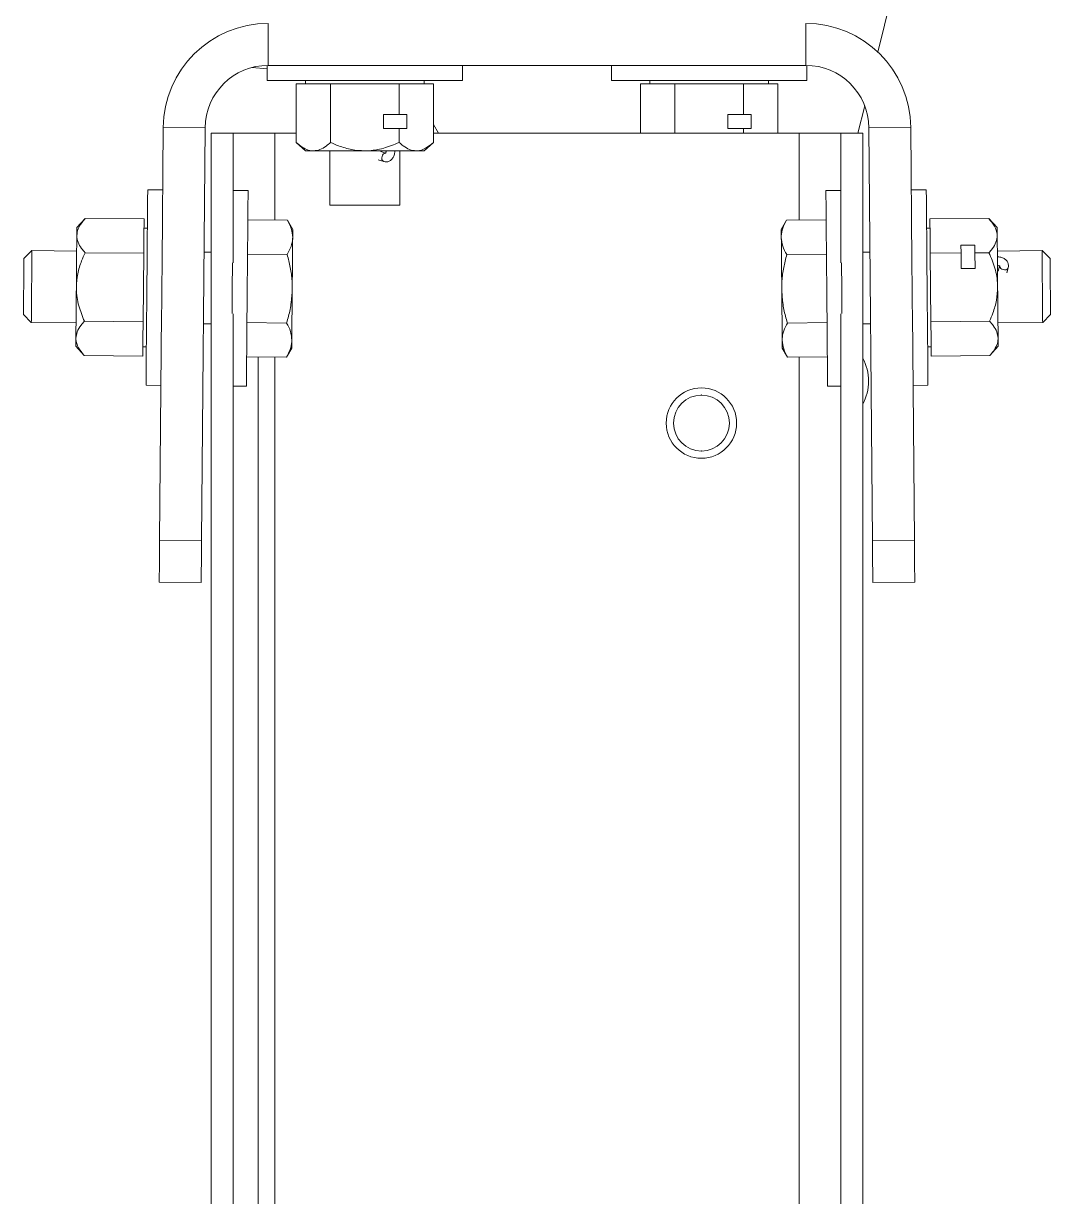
# Model space of a CAD drawing. Header units: feet. Extents: x -17 to 1389, y -162 to 787.
# Drawn here: x 559.67 to 568.75, y 74.65 to 85.02 of the extents above; entities that cross this region are included whole.
import ezdxf

# ---------------------------------------------------------------- set-up
doc = ezdxf.new("R2010")
doc.units = ezdxf.units.FT
doc.header["$MEASUREMENT"] = 0
doc.layers.add('ATI CENTER SUPPORT', color=7, linetype='Continuous')

msp = doc.modelspace()

# ---------------------------------------------------------------- linework, layer by layer
at = {"layer": 'ATI CENTER SUPPORT', "color": 8, "linetype": 'Continuous', "lineweight": 15}
for p, q in [((567.22203, 84.76684), (567.81618, 87.19259)), ((561.83416, 85.01933), (561.83416, 84.64905)), ((566.58647, 85.01933), (566.58647, 84.64905)), ((561.69416, 84.63113), (561.8251, 84.61804)), ((561.8251, 84.64898), (561.8251, 84.51674)), ((566.58647, 84.64905), (561.83416, 84.64905)), ((563.55306, 84.51674), (563.55306, 84.64905)), ((564.86757, 84.64905), (564.86757, 84.51674)), ((566.59553, 84.51674), (566.59553, 84.64898)), ((561.8251, 84.51674), (563.55306, 84.51674)), ((562.08366, 83.96774), (562.08366, 84.48613)), ((563.2945, 84.48613), (562.08366, 84.48613)), ((562.16477, 84.51674), (562.16477, 84.48613)), ((562.38637, 83.96774), (562.38637, 84.48613)), ((562.99179, 84.2146), (562.99179, 84.48613)), ((563.21339, 84.48613), (563.21339, 84.51674)), ((563.2945, 83.96774), (563.2945, 84.48613)), ((564.86757, 84.51674), (566.59553, 84.51674)), ((565.12613, 84.04874), (565.12613, 84.48613)), ((566.33697, 84.48613), (565.12613, 84.48613)), ((565.20724, 84.51674), (565.20724, 84.48613)), ((565.42884, 84.04874), (565.42884, 84.48613)), ((566.03426, 84.2146), (566.03426, 84.48613)), ((566.25586, 84.48613), (566.25586, 84.51674)), ((566.33697, 84.04874), (566.33697, 84.48613)), ((567.04614, 84.04874), (567.10567, 84.29178)), ((563.06091, 84.2146), (562.85355, 84.2146)), ((562.85355, 84.2146), (562.85355, 84.09117)), ((563.06091, 84.09117), (563.06091, 84.2146)), ((566.10338, 84.2146), (565.89603, 84.2146)), ((565.89603, 84.2146), (565.89603, 84.09117)), ((566.10338, 84.09117), (566.10338, 84.2146)), ((560.90802, 84.10124), (560.89762, 82.90907)), ((560.90802, 84.10124), (561.27828, 84.098)), ((561.27828, 84.098), (561.24644, 80.44929)), ((562.85355, 84.09117), (563.06091, 84.09117)), ((562.99179, 83.96774), (562.99179, 84.09117)), ((563.2945, 84.12585), (563.33902, 84.04874)), ((565.89603, 84.09117), (566.10338, 84.09117)), ((566.03426, 84.04874), (566.03426, 84.09117)), ((567.51261, 84.10124), (567.14235, 84.098)), ((567.17419, 80.44929), (567.14235, 84.098)), ((567.52301, 82.90907), (567.51261, 84.10124)), ((561.33204, 84.04874), (561.33204, 62.07168)), ((561.33204, 84.04874), (562.08366, 84.04874)), ((561.52458, 84.04874), (561.52458, 82.9036)), ((561.89486, 84.04874), (561.89486, 83.28151)), ((562.08366, 83.96774), (562.16477, 83.89369)), ((563.21339, 83.89369), (563.2945, 83.96774)), ((563.2945, 84.04874), (567.08859, 84.04874)), ((566.52577, 84.04874), (566.52577, 83.28151)), ((566.89605, 84.04874), (566.89605, 82.9036)), ((567.08859, 84.04874), (567.08859, 62.07168)), ((562.16477, 83.89369), (563.21339, 83.89369)), ((562.38052, 83.89369), (562.38052, 83.4148)), ((562.87306, 83.87455), (562.82377, 83.89021)), ((562.99764, 83.4148), (562.99764, 83.89369)), ((562.80717, 83.81468), (562.85639, 83.79904)), ((560.9032, 83.54873), (560.77089, 83.54989)), ((567.64974, 83.54989), (567.51743, 83.54873)), ((561.65747, 83.54215), (561.52516, 83.5433)), ((566.89547, 83.5433), (566.76316, 83.54215)), ((562.38052, 83.4148), (562.99764, 83.4148)), ((560.21966, 83.29613), (560.1449, 83.21567)), ((560.21966, 83.29613), (560.73803, 83.29161)), ((560.73803, 83.29161), (560.73671, 83.14026)), ((561.65521, 83.2836), (562.00629, 83.28054)), ((562.05241, 83.19902), (562.00629, 83.28054)), ((566.41434, 83.28054), (566.36822, 83.19902)), ((566.76542, 83.2836), (566.41434, 83.28054)), ((568.20097, 83.29613), (567.6826, 83.29161)), ((567.6826, 83.29161), (567.68392, 83.14026)), ((568.27573, 83.21567), (568.20097, 83.29613)), ((560.73671, 83.14026), (560.73539, 82.98891)), ((560.76793, 83.21023), (560.73732, 83.2105)), ((567.68331, 83.2105), (567.6527, 83.21023)), ((567.68392, 83.14026), (567.68524, 82.98891)), ((568.07958, 83.06147), (567.95616, 83.06039)), ((567.95616, 83.06039), (567.95677, 82.99128)), ((568.08019, 82.99236), (568.07958, 83.06147)), ((559.74807, 83.01177), (559.67735, 82.94228)), ((560.14309, 83.00832), (559.74807, 83.01177)), ((560.21702, 82.99343), (560.73539, 82.98891)), ((560.73275, 82.68621), (560.73539, 82.98891)), ((561.33204, 82.99795), (561.26869, 82.9985)), ((561.65257, 82.9809), (562.00365, 82.97784)), ((566.76806, 82.9809), (566.41698, 82.97784)), ((567.15194, 82.9985), (567.08859, 82.99795)), ((567.95677, 82.99128), (567.68524, 82.98891)), ((567.68524, 82.98891), (567.69053, 82.38351)), ((567.95677, 82.99128), (567.95797, 82.85305)), ((568.20361, 82.99343), (568.08019, 82.99236)), ((568.08139, 82.85412), (568.08019, 82.99236)), ((568.67256, 83.01177), (568.27754, 83.00832)), ((568.74328, 82.94228), (568.67256, 83.01177)), ((567.95797, 82.85305), (568.08139, 82.85412)), ((568.29783, 82.87552), (568.28441, 82.83195)), ((568.36012, 82.81612), (568.37349, 82.85951)), ((560.7301, 82.38351), (560.73275, 82.68621)), ((559.67305, 82.4486), (559.74254, 82.37788)), ((560.8937, 82.4605), (560.87618, 80.45253)), ((561.52458, 82.455), (561.52458, 62.07168)), ((566.89605, 82.455), (566.89605, 62.07168)), ((567.54445, 80.45253), (567.52693, 82.4605)), ((568.67809, 82.37788), (568.74758, 82.4486)), ((559.74254, 82.37788), (560.13756, 82.37443)), ((560.21174, 82.38803), (560.7301, 82.38351)), ((560.72878, 82.23216), (560.7301, 82.38351)), ((561.26316, 82.36461), (561.33204, 82.36401)), ((561.64729, 82.37551), (561.99837, 82.37244)), ((566.77334, 82.37551), (566.42226, 82.37244)), ((567.08859, 82.36401), (567.15747, 82.36461)), ((568.20889, 82.38803), (567.69053, 82.38351)), ((567.69053, 82.38351), (567.69185, 82.23216)), ((568.28307, 82.37443), (568.67809, 82.37788)), ((560.72746, 82.08081), (560.72878, 82.23216)), ((567.69185, 82.23216), (567.69317, 82.08081)), ((560.13575, 82.16709), (560.2091, 82.08533)), ((560.72817, 82.16192), (560.75878, 82.16165)), ((561.99573, 82.06974), (562.04326, 82.15044)), ((566.37737, 82.15044), (566.4249, 82.06974)), ((567.66185, 82.16165), (567.69246, 82.16192)), ((568.21153, 82.08533), (568.28488, 82.16709)), ((560.2091, 82.08533), (560.72746, 82.08081)), ((561.64465, 82.07281), (561.99573, 82.06974)), ((561.74711, 82.07062), (561.74711, 62.07168)), ((561.89486, 82.07062), (561.89486, 62.07168)), ((566.77598, 82.07281), (566.4249, 82.06974)), ((566.52577, 82.07062), (566.52577, 62.07168)), ((568.21153, 82.08533), (567.69317, 82.08081)), ((560.75581, 81.822), (560.88812, 81.82084)), ((561.52458, 81.81529), (561.64239, 81.81426)), ((566.77824, 81.81426), (566.89605, 81.81529)), ((567.53251, 81.82084), (567.66481, 81.822)), ((560.87618, 80.45253), (561.24644, 80.44929)), ((567.54445, 80.45253), (567.17419, 80.44929)), ((560.87295, 80.08226), (561.24321, 80.07903)), ((567.54768, 80.08226), (567.17742, 80.07903))]:
    msp.add_line(p, q, dxfattribs=at)
at = {"layer": 'ATI CENTER SUPPORT', "color": 8, "linetype": 'Continuous', "lineweight": 15, "flags": 128}
for points in [[(560.77089, 83.54989), (560.77083, 83.54307), (560.77066, 83.52274), (560.77036, 83.48922), (560.76996, 83.44302), (560.76945, 83.38489), (560.76885, 83.31573), (560.76816, 83.23664), (560.76739, 83.14887), (560.76656, 83.05379), (560.76568, 82.95292), (560.76477, 82.84783), (560.76383, 82.74019), (560.76288, 82.63169), (560.76194, 82.52405), (560.76102, 82.41897), (560.76014, 82.31809), (560.75931, 82.22302), (560.75855, 82.13524), (560.75786, 82.05615), (560.75725, 81.987), (560.75675, 81.92886), (560.75634, 81.88267), (560.75605, 81.84914), (560.75587, 81.82881), (560.75581, 81.822)], [(567.66481, 81.822), (567.66476, 81.82881), (567.66458, 81.84914), (567.66429, 81.88267), (567.66388, 81.92886), (567.66337, 81.987), (567.66277, 82.05615), (567.66208, 82.13524), (567.66132, 82.22302), (567.66049, 82.31809), (567.65961, 82.41897), (567.65869, 82.52405), (567.65775, 82.63169), (567.6568, 82.74019), (567.65586, 82.84783), (567.65495, 82.95292), (567.65406, 83.05379), (567.65324, 83.14887), (567.65247, 83.23664), (567.65178, 83.31573), (567.65118, 83.38489), (567.65067, 83.44302), (567.65027, 83.48922), (567.64997, 83.52274), (567.6498, 83.54307), (567.64974, 83.54989)], [(561.52516, 83.5433), (561.5251, 83.53649), (561.52493, 83.51616), (561.52463, 83.48263), (561.52458, 83.47641)], [(561.65747, 83.54215), (561.65741, 83.53534), (561.65723, 83.51501), (561.65694, 83.48148), (561.65654, 83.43529), (561.65603, 83.37715), (561.65543, 83.30799), (561.65474, 83.2289), (561.65397, 83.14113), (561.65314, 83.04606), (561.65226, 82.94518), (561.65134, 82.84009), (561.6504, 82.73245), (561.64946, 82.62396), (561.64852, 82.51632), (561.6476, 82.41123), (561.64672, 82.31036), (561.64589, 82.21528), (561.64512, 82.12751), (561.64443, 82.04842), (561.64383, 81.97926), (561.64332, 81.92112), (561.64292, 81.87493), (561.64263, 81.8414), (561.64245, 81.82107), (561.64239, 81.81426)], [(566.77824, 81.81426), (566.77818, 81.82107), (566.778, 81.8414), (566.77771, 81.87493), (566.77731, 81.92112), (566.7768, 81.97926), (566.7762, 82.04842), (566.7755, 82.12751), (566.77474, 82.21528), (566.77391, 82.31036), (566.77303, 82.41123), (566.77211, 82.51632), (566.77117, 82.62396), (566.77023, 82.73245), (566.76929, 82.84009), (566.76837, 82.94518), (566.76749, 83.04606), (566.76666, 83.14113), (566.76589, 83.2289), (566.7652, 83.30799), (566.7646, 83.37715), (566.76409, 83.43529), (566.76369, 83.48148), (566.7634, 83.51501), (566.76322, 83.53534), (566.76316, 83.54215)], [(566.89605, 83.47641), (566.896, 83.48263), (566.8957, 83.51616), (566.89553, 83.53649), (566.89547, 83.5433)], [(560.14429, 83.14543), (560.14396, 83.10733), (560.14356, 83.06211), (560.14311, 83.01055), (560.14261, 82.95352), (560.14208, 82.89202), (560.14151, 82.82708), (560.14092, 82.75981), (560.14033, 82.69138)], [(560.1449, 83.21567), (560.14486, 83.21118), (560.14475, 83.19781), (560.14455, 83.17576), (560.14429, 83.14543)], [(562.0518, 83.12878), (562.05207, 83.15911), (562.05226, 83.18116), (562.05237, 83.19454), (562.05241, 83.19902)], [(566.36822, 83.19902), (566.36825, 83.19454), (566.36837, 83.18116), (566.36856, 83.15911), (566.36883, 83.12878)], [(568.27634, 83.14543), (568.27608, 83.17576), (568.27588, 83.19781), (568.27577, 83.21118), (568.27573, 83.21567)], [(568.2803, 82.69138), (568.27971, 82.75981), (568.27912, 82.82708), (568.27855, 82.89202), (568.27802, 82.95352), (568.27752, 83.01055), (568.27707, 83.06211), (568.27667, 83.10733), (568.27634, 83.14543)], [(562.04784, 82.67473), (562.04844, 82.74317), (562.04902, 82.81043), (562.04959, 82.87537), (562.05013, 82.93688), (562.05062, 82.9939), (562.05107, 83.04546), (562.05147, 83.09068), (562.0518, 83.12878)], [(566.37279, 82.67473), (566.37219, 82.74317), (566.37161, 82.81043), (566.37104, 82.87537), (566.3705, 82.93688), (566.37001, 82.9939), (566.36956, 83.04546), (566.36916, 83.09068), (566.36883, 83.12878)], [(559.67735, 82.94228), (559.67734, 82.94048), (559.67721, 82.92624), (559.67697, 82.89858), (559.67663, 82.85912), (559.6762, 82.81015), (559.67572, 82.75451), (559.6752, 82.69544), (559.67468, 82.63637), (559.6742, 82.58073), (559.67377, 82.53175), (559.67343, 82.49229), (559.67319, 82.46464), (559.67306, 82.4504), (559.67305, 82.4486)], [(559.74807, 83.01177), (559.74805, 83.01003), (559.74793, 82.99626), (559.7477, 82.96931), (559.74736, 82.93036), (559.74693, 82.88112), (559.74643, 82.82374), (559.74588, 82.76072), (559.7453, 82.69483), (559.74473, 82.62893), (559.74418, 82.56591), (559.74368, 82.50853), (559.74325, 82.45929), (559.74291, 82.42034), (559.74267, 82.39339), (559.74255, 82.37962), (559.74254, 82.37788)], [(568.67533, 82.69483), (568.67475, 82.76072), (568.6742, 82.82374), (568.6737, 82.88112), (568.67327, 82.93036), (568.67293, 82.96931), (568.6727, 82.99626), (568.67258, 83.01003), (568.67256, 83.01177)], [(568.74543, 82.69544), (568.74491, 82.75451), (568.74443, 82.81015), (568.744, 82.85912), (568.74366, 82.89858), (568.74342, 82.92624), (568.74329, 82.94048), (568.74328, 82.94228)], [(560.89762, 82.90907), (560.89707, 82.84667), (560.89613, 82.73904), (560.89519, 82.63054), (560.89425, 82.5229), (560.8937, 82.4605)], [(561.51958, 82.90365), (561.51904, 82.84125), (561.5181, 82.73361), (561.51715, 82.62511), (561.51621, 82.51747), (561.51567, 82.45507)], [(566.90496, 82.45507), (566.90442, 82.51747), (566.90348, 82.62511), (566.90253, 82.73361), (566.90159, 82.84125), (566.90105, 82.90365)], [(567.52693, 82.4605), (567.52638, 82.5229), (567.52544, 82.63054), (567.52449, 82.73904), (567.52356, 82.84667), (567.52301, 82.90907)], [(560.14033, 82.69138), (560.13973, 82.62295), (560.13914, 82.55568), (560.13858, 82.49074), (560.13804, 82.42923), (560.13754, 82.37221), (560.13709, 82.32065), (560.1367, 82.27543), (560.13636, 82.23733)], [(562.04388, 82.22068), (562.04421, 82.25878), (562.0446, 82.304), (562.04505, 82.35556), (562.04555, 82.41259), (562.04609, 82.4741), (562.04665, 82.53904), (562.04724, 82.6063), (562.04784, 82.67473)], [(566.37279, 82.67473), (566.37339, 82.6063), (566.37398, 82.53904), (566.37454, 82.4741), (566.37508, 82.41259), (566.37558, 82.35556), (566.37603, 82.304), (566.37642, 82.25878), (566.37675, 82.22068)], [(568.28427, 82.23733), (568.28393, 82.27543), (568.28354, 82.32065), (568.28309, 82.37221), (568.28259, 82.42923), (568.28205, 82.49074), (568.28149, 82.55568), (568.2809, 82.62295), (568.2803, 82.69138)], [(568.67809, 82.37788), (568.67808, 82.37962), (568.67796, 82.39339), (568.67772, 82.42034), (568.67738, 82.45929), (568.67695, 82.50853), (568.67645, 82.56591), (568.6759, 82.62893), (568.67533, 82.69483)], [(568.74758, 82.4486), (568.74757, 82.4504), (568.74744, 82.46464), (568.7472, 82.49229), (568.74686, 82.53175), (568.74643, 82.58073), (568.74594, 82.63637), (568.74543, 82.69544)], [(560.13636, 82.23733), (560.1361, 82.207), (560.13591, 82.18495), (560.13579, 82.17157), (560.13575, 82.16709)], [(562.04326, 82.15044), (562.0433, 82.15493), (562.04342, 82.16831), (562.04361, 82.19035), (562.04388, 82.22068)], [(566.37675, 82.22068), (566.37702, 82.19035), (566.37721, 82.16831), (566.37733, 82.15493), (566.37737, 82.15044)], [(568.28488, 82.16709), (568.28484, 82.17157), (568.28472, 82.18495), (568.28453, 82.207), (568.28427, 82.23733)], [(560.87618, 80.45253), (560.87555, 80.38029), (560.87494, 80.31083), (560.87439, 80.24682), (560.8739, 80.19071), (560.87349, 80.14466), (560.8732, 80.11045), (560.87301, 80.08938), (560.87295, 80.08226)], [(561.24644, 80.44929), (561.24581, 80.37706), (561.24521, 80.3076), (561.24465, 80.24359), (561.24416, 80.18748), (561.24376, 80.14143), (561.24346, 80.10722), (561.24327, 80.08615), (561.24321, 80.07903)], [(567.17742, 80.07903), (567.17736, 80.08615), (567.17717, 80.10722), (567.17687, 80.14143), (567.17647, 80.18748), (567.17598, 80.24359), (567.17542, 80.3076), (567.17482, 80.37706), (567.17419, 80.44929)], [(567.54768, 80.08226), (567.54762, 80.08938), (567.54743, 80.11045), (567.54714, 80.14466), (567.54673, 80.19071), (567.54624, 80.24682), (567.54569, 80.31083), (567.54508, 80.38029), (567.54445, 80.45253)]]:
    msp.add_lwpolyline(points, dxfattribs=at)
at = {"layer": 'ATI CENTER SUPPORT', "color": 8, "linetype": 'Continuous', "lineweight": 15}
for radius in [0.31103, 0.24685]:
    msp.add_circle((565.66316, 81.48829), radius, dxfattribs=at)
for centre, radius, start, end in [((561.83416, 84.09315), 0.92618, 90, 179.5), ((566.58647, 84.09315), 0.92618, 0.5, 90), ((561.83416, 84.09315), 0.5559, 90, 179.5), ((566.58647, 84.09315), 0.5559, 0.5, 90), ((562.87844, 83.83596), 0.03804, 101.042493, 168.455794), ((562.87235, 83.82936), 0.03426, 155.490519, 242.252349), ((568.33638, 82.88124), 0.03804, 191.541809, 258.955733), ((568.34303, 82.8752), 0.03426, 245.991228, 332.752007), ((566.70809, 81.85857), 0.43199, 331.742177, 28.257823)]:
    msp.add_arc(centre, radius, start, end, dxfattribs=at)
for points, knots in [([(562.23501, 83.89369), (562.23366, 83.8937), (562.21392, 83.89388), (562.17523, 83.90282), (562.12605, 83.9311), (562.09615, 83.95695), (562.08366, 83.96774)], [0, 0, 0, 0, 0.0258506, 0.37744541, 0.73993183, 1, 1, 1, 1]), ([(562.38637, 83.96774), (562.37353, 83.95672), (562.34334, 83.9308), (562.29282, 83.90074), (562.25446, 83.89606), (562.23501, 83.89369)], [0, 0, 0, 0, 0.26718885, 0.62845159, 1, 1, 1, 1]), ([(562.68908, 83.89369), (562.65027, 83.89606), (562.57131, 83.90088), (562.47037, 83.93153), (562.40996, 83.95757), (562.38637, 83.96774)], [0, 0, 0, 0, 0.37067696, 0.75427554, 1, 1, 1, 1]), ([(562.99179, 83.96774), (562.94702, 83.94917), (562.85588, 83.91136), (562.75122, 83.89433), (562.6951, 83.89375), (562.68908, 83.89369)], [0, 0, 0, 0, 0.46298014, 0.94243504, 1, 1, 1, 1]), ([(563.14315, 83.89369), (563.12374, 83.89606), (563.08426, 83.90088), (563.03379, 83.93153), (563.00358, 83.95757), (562.99179, 83.96774)], [0, 0, 0, 0, 0.37067703, 0.75427572, 1, 1, 1, 1]), ([(563.2945, 83.96774), (563.27211, 83.94917), (563.22655, 83.91136), (563.17422, 83.89433), (563.14615, 83.89375), (563.14315, 83.89369)], [0, 0, 0, 0, 0.46298018, 0.94243506, 1, 1, 1, 1]), ([(562.85639, 83.79904), (562.86376, 83.79748), (562.87992, 83.79405), (562.90503, 83.80074), (562.9272, 83.81667), (562.94381, 83.84044), (562.95304, 83.86744), (562.95403, 83.88603), (562.95444, 83.89369)], [0, 0, 0, 0, 0.145861, 0.3200503, 0.48915506, 0.66950686, 0.86392252, 1, 1, 1, 1]), ([(562.87743, 83.89369), (562.87731, 83.8911), (562.87706, 83.88568), (562.87511, 83.87849), (562.87273, 83.87348), (562.87094, 83.87153), (562.87116, 83.8717), (562.87123, 83.87175)], [0, 0, 0, 0, 0.21123493, 0.44109795, 0.66575816, 0.88941568, 1, 1, 1, 1]), ([(560.21966, 83.29613), (560.20853, 83.28339), (560.18235, 83.25343), (560.15184, 83.20318), (560.14683, 83.16486), (560.14429, 83.14543)], [0, 0, 0, 0, 0.26718847, 0.62845124, 1, 1, 1, 1]), ([(562.00629, 83.28054), (562.01917, 83.25585), (562.04515, 83.20601), (562.04957, 83.15468), (562.0518, 83.12878)], [0, 0, 0, 0, 0.49545792, 1, 1, 1, 1]), ([(566.36883, 83.12878), (566.36885, 83.13237), (566.36904, 83.15954), (566.37882, 83.21085), (566.40242, 83.25717), (566.41434, 83.28054)], [0, 0, 0, 0, 0.07010141, 0.53079006, 1, 1, 1, 1]), ([(568.20097, 83.29613), (568.21974, 83.27391), (568.25795, 83.22867), (568.27543, 83.17649), (568.27625, 83.14844), (568.27634, 83.14543)], [0, 0, 0, 0, 0.46298047, 0.94243465, 1, 1, 1, 1]), ([(560.14429, 83.14543), (560.14429, 83.14408), (560.1443, 83.12434), (560.1529, 83.08556), (560.18075, 83.03615), (560.20633, 83.00602), (560.21702, 82.99343)], [0, 0, 0, 0, 0.02585006, 0.37744481, 0.739932, 1, 1, 1, 1]), ([(568.27634, 83.14543), (568.27414, 83.12601), (568.26967, 83.08648), (568.23946, 83.03575), (568.21368, 83.00532), (568.20361, 82.99343)], [0, 0, 0, 0, 0.37067663, 0.75427565, 1, 1, 1, 1]), ([(562.0518, 83.12878), (562.05171, 83.12519), (562.05105, 83.09803), (562.04038, 83.0469), (562.01597, 83.001), (562.00365, 82.97784)], [0, 0, 0, 0, 0.07010155, 0.53079088, 1, 1, 1, 1]), ([(566.41698, 82.97784), (566.40367, 83.00231), (566.37682, 83.05169), (566.37151, 83.10293), (566.36883, 83.12878)], [0, 0, 0, 0, 0.49545803, 1, 1, 1, 1]), ([(560.14033, 82.69138), (560.14303, 82.73016), (560.14854, 82.80908), (560.18007, 82.90975), (560.20664, 82.96993), (560.21702, 82.99343)], [0, 0, 0, 0, 0.37067727, 0.75427646, 1, 1, 1, 1]), ([(562.00365, 82.97784), (562.01339, 82.93968), (562.03295, 82.863), (562.04654, 82.76108), (562.04749, 82.69803), (562.04784, 82.67473)], [0, 0, 0, 0, 0.38441372, 0.77255038, 1, 1, 1, 1]), ([(566.37279, 82.67473), (566.37314, 82.69803), (566.37408, 82.76066), (566.38759, 82.86258), (566.40715, 82.93927), (566.41698, 82.97784)], [0, 0, 0, 0, 0.22744919, 0.61150712, 1, 1, 1, 1]), ([(568.20361, 82.99343), (568.22257, 82.94882), (568.26118, 82.85802), (568.27912, 82.75351), (568.28019, 82.69739), (568.2803, 82.69138)], [0, 0, 0, 0, 0.46298017, 0.94243556, 1, 1, 1, 1]), ([(568.37349, 82.85951), (568.37499, 82.86689), (568.37827, 82.88308), (568.37136, 82.90813), (568.35524, 82.93017), (568.33133, 82.94656), (568.30424, 82.95556), (568.28564, 82.95639), (568.27799, 82.95673)], [0, 0, 0, 0, 0.14586079, 0.32005117, 0.48915406, 0.66950382, 0.8639219, 1, 1, 1, 1]), ([(568.27866, 82.87972), (568.28125, 82.87962), (568.28667, 82.87943), (568.29388, 82.87754), (568.2989, 82.8752), (568.30088, 82.87343), (568.30071, 82.87365), (568.30065, 82.87372)], [0, 0, 0, 0, 0.211237022, 0.441097874, 0.665758083, 0.889415336, 1, 1, 1, 1]), ([(560.21174, 82.38803), (560.19355, 82.43297), (560.15654, 82.52443), (560.14042, 82.62924), (560.14034, 82.68536), (560.14033, 82.69138)], [0, 0, 0, 0, 0.46297987, 0.94243481, 1, 1, 1, 1]), ([(562.04784, 82.67473), (562.04588, 82.63436), (562.04193, 82.55298), (562.02105, 82.45232), (562.00411, 82.39267), (561.99837, 82.37244)], [0, 0, 0, 0, 0.39428965, 0.79459932, 1, 1, 1, 1]), ([(566.42226, 82.37244), (566.41652, 82.39267), (566.39974, 82.45177), (566.37879, 82.5524), (566.3748, 82.63378), (566.37279, 82.67473)], [0, 0, 0, 0, 0.20540122, 0.60004911, 1, 1, 1, 1]), ([(568.2803, 82.69138), (568.27827, 82.65255), (568.27414, 82.57355), (568.24438, 82.47235), (568.21886, 82.41171), (568.20889, 82.38803)], [0, 0, 0, 0, 0.37067644, 0.75427552, 1, 1, 1, 1]), ([(560.13636, 82.23733), (560.1389, 82.25671), (560.14406, 82.29615), (560.17515, 82.34635), (560.20146, 82.37633), (560.21174, 82.38803)], [0, 0, 0, 0, 0.37067756, 0.75427565, 1, 1, 1, 1]), ([(561.99837, 82.37244), (562.01124, 82.34775), (562.03723, 82.29791), (562.04165, 82.24658), (562.04388, 82.22068)], [0, 0, 0, 0, 0.49545735, 1, 1, 1, 1]), ([(566.37675, 82.22068), (566.37678, 82.22427), (566.37696, 82.25144), (566.38674, 82.30276), (566.41035, 82.34907), (566.42226, 82.37244)], [0, 0, 0, 0, 0.07010184, 0.53079063, 1, 1, 1, 1]), ([(568.20889, 82.38803), (568.22002, 82.37529), (568.24621, 82.34533), (568.27671, 82.29508), (568.28172, 82.25676), (568.28427, 82.23733)], [0, 0, 0, 0, 0.2671888, 0.62845063, 1, 1, 1, 1]), ([(560.2091, 82.08533), (560.19072, 82.10788), (560.1533, 82.15378), (560.13673, 82.20626), (560.1364, 82.23432), (560.13636, 82.23733)], [0, 0, 0, 0, 0.46298045, 0.94243509, 1, 1, 1, 1]), ([(562.04388, 82.22068), (562.04379, 82.2171), (562.04313, 82.18993), (562.03245, 82.1388), (562.00804, 82.0929), (561.99573, 82.06974)], [0, 0, 0, 0, 0.07010118, 0.53079079, 1, 1, 1, 1]), ([(566.4249, 82.06974), (566.4116, 82.09421), (566.38475, 82.14359), (566.37943, 82.19483), (566.37675, 82.22068)], [0, 0, 0, 0, 0.49545813, 1, 1, 1, 1]), ([(568.28427, 82.23733), (568.28426, 82.23598), (568.28426, 82.21624), (568.27566, 82.17746), (568.2478, 82.12805), (568.22222, 82.09792), (568.21153, 82.08533)], [0, 0, 0, 0, 0.02584967, 0.3774455, 0.73993171, 1, 1, 1, 1])]:
    msp.add_open_spline(points, degree=3, knots=knots, dxfattribs=at)
for p in [(565.66316, 81.73514), (565.66316, 81.24144)]:
    msp.add_point(p, dxfattribs=at)

doc.saveas('drawing.dxf')
